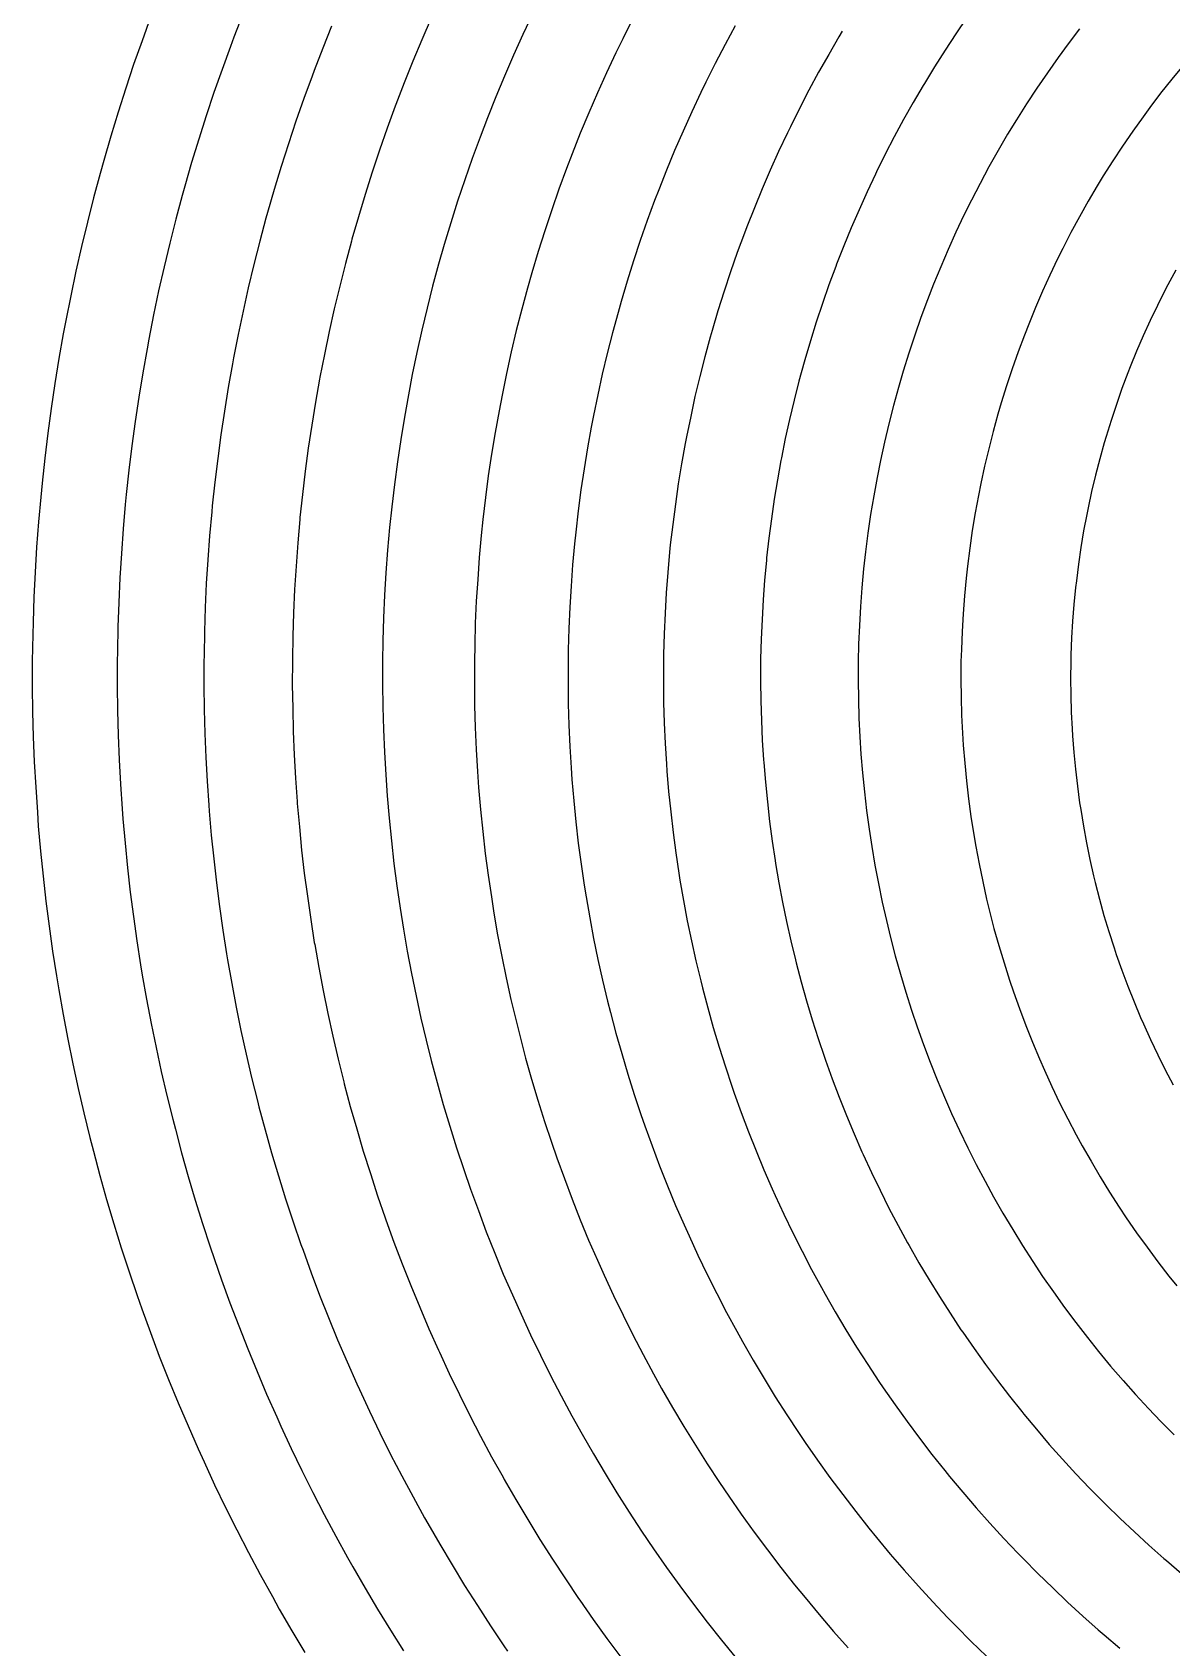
# Model space of a CAD drawing. Header units: inches. Extents: x -136 to 139, y -137 to 140.
# Drawn here: x -135.5 to -53.8, y -70.8 to 45.1 of the extents above; entities that cross this region are included whole.
import ezdxf

# ---------------------------------------------------------------- set-up
doc = ezdxf.new("R2010")
doc.units = ezdxf.units.IN
doc.header["$MEASUREMENT"] = 0
doc.linetypes.add('Continuous2', pattern=[0])
doc.layers.add('REV 6 Trace', color=1, linetype='Continuous')

msp = doc.modelspace()

# ---------------------------------------------------------------- linework, layer by layer
at = {"layer": 'REV 6 Trace', "color": 7, "linetype": 'Continuous2', "lineweight": -3}
for p, q in [((-120.4, 46.44), (-121.04, 44.8)), ((-99.62, 46.46), (-100.31, 44.99)), ((-127.02, 46.23), (-127.63, 44.54)), ((-114.03, 45.6), (-114.67, 44.01)), ((-106.89, 46.16), (-107.56, 44.62)), ((-92.44, 46.1), (-93.14, 44.69)), ((-85.08, 45.61), (-85.8, 44.27)), ((-77.39, 45.24), (-77.64, 44.82)), ((-68.45, 46.21), (-69.24, 45.05)), ((-60.37, 45.39), (-61.19, 44.32)), ((-127.63, 44.54), (-128.23, 42.84)), ((-121.28, 44.14), (-121.89, 42.49)), ((-121.04, 44.8), (-121.28, 44.14)), ((-107.56, 44.62), (-108.2, 43.08)), ((-100.31, 44.99), (-100.98, 43.5)), ((-93.14, 44.69), (-93.64, 43.67)), ((-85.8, 44.27), (-86.51, 42.92)), ((-77.64, 44.82), (-78.37, 43.56)), ((-69.24, 45.05), (-70.02, 43.87)), ((-61.19, 44.32), (-61.9, 43.34)), ((-114.67, 44.01), (-115.29, 42.4)), ((-108.2, 43.08), (-108.82, 41.53)), ((-100.98, 43.5), (-101.63, 42.01)), ((-93.64, 43.67), (-94.31, 42.24)), ((-86.51, 42.92), (-87.19, 41.56)), ((-78.37, 43.56), (-79.09, 42.28)), ((-70.02, 43.87), (-70.77, 42.68)), ((-61.9, 43.34), (-62.68, 42.25)), ((-128.23, 42.84), (-128.8, 41.13)), ((-121.89, 42.49), (-122.47, 40.83)), ((-115.43, 42.01), (-116.02, 40.4)), ((-115.29, 42.4), (-115.43, 42.01)), ((-101.63, 42.01), (-102.25, 40.51)), ((-94.31, 42.24), (-94.96, 40.8)), ((-79.09, 42.28), (-79.79, 40.99)), ((-70.77, 42.68), (-71.5, 41.48)), ((-62.68, 42.25), (-63.44, 41.13)), ((-53.76, 41.78), (-54.56, 40.77)), ((-52.95, 42.76), (-53.76, 41.78)), ((-128.8, 41.13), (-129.35, 39.41)), ((-122.47, 40.83), (-123.02, 39.16)), ((-108.82, 41.53), (-109.42, 39.97)), ((-94.96, 40.8), (-95.58, 39.36)), ((-87.54, 40.82), (-88.19, 39.44)), ((-87.19, 41.56), (-87.54, 40.82)), ((-79.79, 40.99), (-80.46, 39.68)), ((-71.59, 41.33), (-72.3, 40.12)), ((-71.5, 41.48), (-71.59, 41.33)), ((-63.44, 41.13), (-64.18, 40.01)), ((-54.56, 40.77), (-55.33, 39.76)), ((-129.35, 39.41), (-129.87, 37.69)), ((-116.02, 40.4), (-116.59, 38.78)), ((-109.46, 39.84), (-110.04, 38.27)), ((-109.42, 39.97), (-109.46, 39.84)), ((-102.25, 40.51), (-102.85, 39)), ((-88.19, 39.44), (-88.82, 38.06)), ((-80.46, 39.68), (-81.12, 38.37)), ((-72.3, 40.12), (-72.99, 38.89)), ((-64.18, 40.01), (-64.9, 38.87)), ((-55.33, 39.76), (-55.82, 39.09)), ((-123.02, 39.16), (-123.56, 37.48)), ((-116.59, 38.78), (-117.13, 37.15)), ((-110.04, 38.27), (-110.59, 36.69)), ((-102.85, 39), (-103.38, 37.63)), ((-95.58, 39.36), (-96.19, 37.9)), ((-81.12, 38.37), (-81.33, 37.93)), ((-72.99, 38.89), (-73.66, 37.65)), ((-64.9, 38.87), (-65.53, 37.83)), ((-55.82, 39.09), (-56.56, 38.05)), ((-129.87, 37.69), (-130.37, 35.96)), ((-123.56, 37.48), (-124.07, 35.8)), ((-117.13, 37.15), (-117.65, 35.52)), ((-103.38, 37.63), (-103.94, 36.1)), ((-96.19, 37.9), (-96.77, 36.44)), ((-88.82, 38.06), (-89.42, 36.66)), ((-81.33, 37.93), (-81.96, 36.6)), ((-73.66, 37.65), (-74.31, 36.4)), ((-65.53, 37.83), (-66.21, 36.67)), ((-56.56, 38.05), (-57.29, 36.99)), ((-130.37, 35.96), (-130.64, 35.01)), ((-110.59, 36.69), (-111.12, 35.11)), ((-103.94, 36.1), (-104.47, 34.57)), ((-96.77, 36.44), (-97.18, 35.37)), ((-89.42, 36.66), (-90, 35.25)), ((-81.96, 36.6), (-82.56, 35.26)), ((-74.31, 36.4), (-74.93, 35.14)), ((-66.21, 36.67), (-66.87, 35.5)), ((-57.29, 36.99), (-57.99, 35.92)), ((-130.64, 35.01), (-131.11, 33.27)), ((-124.07, 35.8), (-124.56, 34.11)), ((-117.65, 35.52), (-118.15, 33.87)), ((-111.12, 35.11), (-111.63, 33.51)), ((-97.18, 35.37), (-97.72, 33.89)), ((-90, 35.25), (-90.56, 33.84)), ((-82.56, 35.26), (-83.14, 33.91)), ((-75.01, 34.98), (-75.61, 33.7)), ((-74.93, 35.14), (-75.01, 34.98)), ((-66.87, 35.5), (-67.51, 34.31)), ((-58.67, 34.84), (-59.11, 34.13)), ((-57.99, 35.92), (-58.67, 34.84)), ((-124.56, 34.11), (-124.75, 33.43)), ((-118.15, 33.87), (-118.63, 32.22)), ((-104.47, 34.57), (-104.99, 33.03)), ((-97.72, 33.89), (-98.24, 32.4)), ((-90.56, 33.84), (-90.86, 33.07)), ((-83.14, 33.91), (-83.7, 32.56)), ((-75.61, 33.7), (-76.19, 32.42)), ((-67.51, 34.31), (-68.13, 33.11)), ((-59.11, 34.13), (-59.75, 33.02)), ((-131.11, 33.27), (-131.55, 31.52)), ((-124.75, 33.43), (-125.21, 31.73)), ((-111.63, 33.51), (-112.11, 31.91)), ((-104.99, 33.03), (-105.48, 31.48)), ((-90.86, 33.07), (-91.38, 31.64)), ((-83.7, 32.56), (-84.24, 31.19)), ((-68.13, 33.11), (-68.67, 32.02)), ((-59.75, 33.02), (-60.38, 31.91)), ((-131.55, 31.52), (-131.97, 29.77)), ((-125.21, 31.73), (-125.64, 30.02)), ((-118.74, 31.82), (-119.18, 30.16)), ((-118.63, 32.22), (-118.74, 31.82)), ((-112.11, 31.91), (-112.57, 30.3)), ((-105.48, 31.48), (-105.95, 29.92)), ((-98.24, 32.4), (-98.74, 30.91)), ((-91.38, 31.64), (-91.89, 30.2)), ((-76.19, 32.42), (-76.75, 31.12)), ((-68.67, 32.02), (-69.24, 30.8)), ((-60.38, 31.91), (-60.99, 30.78)), ((-119.18, 30.16), (-119.61, 28.49)), ((-112.61, 30.17), (-113.04, 28.56)), ((-112.57, 30.3), (-112.61, 30.17)), ((-98.74, 30.91), (-99.21, 29.41)), ((-91.89, 30.2), (-92.37, 28.76)), ((-84.42, 30.73), (-84.93, 29.35)), ((-84.24, 31.19), (-84.42, 30.73)), ((-76.75, 31.12), (-77.29, 29.82)), ((-69.24, 30.8), (-69.8, 29.57)), ((-60.99, 30.78), (-61.58, 29.64)), ((-131.97, 29.77), (-132.37, 28.01)), ((-125.64, 30.02), (-126.05, 28.31)), ((-105.95, 29.92), (-106.35, 28.5)), ((-99.21, 29.41), (-99.66, 27.9)), ((-84.93, 29.35), (-85.41, 27.96)), ((-77.29, 29.82), (-77.8, 28.51)), ((-69.8, 29.57), (-70.33, 28.33)), ((-61.58, 29.64), (-61.95, 28.89)), ((-132.37, 28.01), (-132.74, 26.25)), ((-126.05, 28.31), (-126.44, 26.59)), ((-119.61, 28.49), (-120.01, 26.82)), ((-113.04, 28.56), (-113.45, 26.94)), ((-106.35, 28.5), (-106.78, 26.93)), ((-99.66, 27.9), (-99.98, 26.79)), ((-92.37, 28.76), (-92.82, 27.3)), ((-85.41, 27.96), (-85.87, 26.57)), ((-77.86, 28.34), (-78.35, 27.02)), ((-77.8, 28.51), (-77.86, 28.34)), ((-70.33, 28.33), (-70.84, 27.08)), ((-61.95, 28.89), (-62.5, 27.73)), ((-53.46, 28.08), (-54.03, 27.02)), ((-120.01, 26.82), (-120.38, 25.15)), ((-113.45, 26.94), (-113.84, 25.31)), ((-106.78, 26.93), (-107.18, 25.35)), ((-99.98, 26.79), (-100.39, 25.27)), ((-92.82, 27.3), (-93.26, 25.84)), ((-78.35, 27.02), (-78.82, 25.69)), ((-70.84, 27.08), (-71.29, 25.95)), ((-62.5, 27.73), (-63.03, 26.57)), ((-54.03, 27.02), (-54.58, 25.95)), ((-132.74, 26.25), (-133.09, 24.48)), ((-126.44, 26.59), (-126.8, 24.87)), ((-93.26, 25.84), (-93.48, 25.05)), ((-85.87, 26.57), (-86.31, 25.17)), ((-78.82, 25.69), (-79.26, 24.35)), ((-71.29, 25.95), (-71.75, 24.68)), ((-63.03, 26.57), (-63.54, 25.39)), ((-54.78, 25.54), (-55.3, 24.46)), ((-54.58, 25.95), (-54.78, 25.54)), ((-133.09, 24.48), (-133.28, 23.5)), ((-126.8, 24.87), (-127.14, 23.14)), ((-120.38, 25.15), (-120.74, 23.46)), ((-113.84, 25.31), (-114.21, 23.68)), ((-107.18, 25.35), (-107.55, 23.77)), ((-100.39, 25.27), (-100.78, 23.74)), ((-93.48, 25.05), (-93.88, 23.58)), ((-86.31, 25.17), (-86.73, 23.76)), ((-79.26, 24.35), (-79.68, 23)), ((-71.75, 24.68), (-72.2, 23.41)), ((-63.54, 25.39), (-64.02, 24.2)), ((-55.3, 24.46), (-55.8, 23.36)), ((-133.28, 23.5), (-133.59, 21.73)), ((-120.74, 23.46), (-121.07, 21.78)), ((-114.21, 23.68), (-114.55, 22.04)), ((-107.55, 23.77), (-107.91, 22.18)), ((-100.78, 23.74), (-101.14, 22.21)), ((-93.88, 23.58), (-94.26, 22.1)), ((-86.87, 23.28), (-87.25, 21.86)), ((-86.73, 23.76), (-86.87, 23.28)), ((-72.2, 23.41), (-72.62, 22.13)), ((-64.33, 23.41), (-64.78, 22.21)), ((-64.02, 24.2), (-64.33, 23.41)), ((-55.8, 23.36), (-56.28, 22.26)), ((-127.27, 22.44), (-127.58, 20.71)), ((-127.14, 23.14), (-127.27, 22.44)), ((-114.55, 22.04), (-114.87, 20.4)), ((-107.91, 22.18), (-108.24, 20.59)), ((-101.14, 22.21), (-101.49, 20.67)), ((-94.26, 22.1), (-94.61, 20.62)), ((-79.68, 23), (-80.08, 21.65)), ((-72.62, 22.13), (-73.03, 20.84)), ((-64.78, 22.21), (-65.2, 21)), ((-56.28, 22.26), (-56.73, 21.14)), ((-133.59, 21.73), (-133.88, 19.95)), ((-121.15, 21.36), (-121.45, 19.67)), ((-121.07, 21.78), (-121.15, 21.36)), ((-87.25, 21.86), (-87.62, 20.44)), ((-80.13, 21.47), (-80.5, 20.11)), ((-80.08, 21.65), (-80.13, 21.47)), ((-65.2, 21), (-65.61, 19.79)), ((-56.73, 21.14), (-56.9, 20.71)), ((-133.88, 19.95), (-134.15, 18.16)), ((-127.58, 20.71), (-127.86, 18.97)), ((-114.89, 20.26), (-115.19, 18.61)), ((-114.87, 20.4), (-114.89, 20.26)), ((-108.24, 20.59), (-108.52, 19.14)), ((-101.49, 20.67), (-101.8, 19.12)), ((-94.61, 20.62), (-94.94, 19.13)), ((-87.62, 20.44), (-87.96, 19.01)), ((-80.5, 20.11), (-80.85, 18.74)), ((-73.03, 20.84), (-73.37, 19.66)), ((-65.61, 19.79), (-65.99, 18.56)), ((-56.9, 20.71), (-57.33, 19.58)), ((-127.86, 18.97), (-128.12, 17.23)), ((-121.45, 19.67), (-121.72, 17.97)), ((-115.19, 18.61), (-115.46, 16.96)), ((-108.52, 19.14), (-108.81, 17.53)), ((-101.8, 19.12), (-102.02, 17.99)), ((-94.94, 19.13), (-95.25, 17.64)), ((-87.96, 19.01), (-88.27, 17.57)), ((-80.85, 18.74), (-81.18, 17.37)), ((-73.37, 19.66), (-73.73, 18.36)), ((-65.99, 18.56), (-66.23, 17.75)), ((-57.33, 19.58), (-57.73, 18.45)), ((-134.15, 18.16), (-134.39, 16.38)), ((-121.72, 17.97), (-121.97, 16.27)), ((-108.81, 17.53), (-109.07, 15.93)), ((-102.02, 17.99), (-102.3, 16.44)), ((-95.25, 17.64), (-95.4, 16.82)), ((-88.27, 17.57), (-88.56, 16.13)), ((-73.73, 18.36), (-74.06, 17.05)), ((-66.23, 17.75), (-66.57, 16.51)), ((-57.73, 18.45), (-58.11, 17.3)), ((-134.39, 16.38), (-134.61, 14.59)), ((-128.12, 17.23), (-128.36, 15.48)), ((-121.97, 16.27), (-122.2, 14.57)), ((-115.46, 16.96), (-115.7, 15.31)), ((-102.3, 16.44), (-102.56, 14.88)), ((-95.4, 16.82), (-95.67, 15.32)), ((-81.18, 17.37), (-81.48, 15.99)), ((-74.06, 17.05), (-74.37, 15.74)), ((-66.57, 16.51), (-66.89, 15.27)), ((-58.11, 17.3), (-58.47, 16.15)), ((-128.36, 15.48), (-128.57, 13.73)), ((-115.7, 15.31), (-115.92, 13.65)), ((-109.07, 15.93), (-109.31, 14.32)), ((-95.67, 15.32), (-95.92, 13.82)), ((-88.66, 15.63), (-88.92, 14.19)), ((-88.56, 16.13), (-88.66, 15.63)), ((-81.48, 15.99), (-81.76, 14.61)), ((-74.37, 15.74), (-74.66, 14.42)), ((-66.89, 15.27), (-67.18, 14.02)), ((-58.6, 15.7), (-58.92, 14.54)), ((-58.47, 16.15), (-58.6, 15.7)), ((-134.61, 14.59), (-134.8, 12.8)), ((-122.2, 14.57), (-122.41, 12.86)), ((-109.31, 14.32), (-109.52, 12.71)), ((-102.56, 14.88), (-102.79, 13.32)), ((-88.92, 14.19), (-89.16, 12.74)), ((-81.79, 14.42), (-82.05, 13.03)), ((-81.76, 14.61), (-81.79, 14.42)), ((-74.66, 14.42), (-74.9, 13.21)), ((-67.18, 14.02), (-67.45, 12.76)), ((-58.92, 14.54), (-59.23, 13.37)), ((-134.8, 12.8), (-134.9, 11.8)), ((-128.57, 13.73), (-128.76, 11.98)), ((-122.41, 12.86), (-122.59, 11.16)), ((-115.92, 13.65), (-116.12, 11.98)), ((-102.79, 13.32), (-102.99, 11.76)), ((-95.92, 13.82), (-96.14, 12.31)), ((-82.05, 13.03), (-82.27, 11.64)), ((-74.9, 13.21), (-75.14, 11.88)), ((-67.45, 12.76), (-67.62, 11.92)), ((-59.23, 13.37), (-59.51, 12.2)), ((-134.9, 11.8), (-135.06, 10.01)), ((-128.76, 11.98), (-128.83, 11.27)), ((-116.12, 11.98), (-116.3, 10.32)), ((-109.52, 12.71), (-109.71, 11.09)), ((-102.99, 11.76), (-103.18, 10.19)), ((-96.14, 12.31), (-96.34, 10.8)), ((-89.16, 12.74), (-89.37, 11.28)), ((-82.27, 11.64), (-82.48, 10.24)), ((-75.14, 11.88), (-75.36, 10.54)), ((-67.62, 11.92), (-67.86, 10.66)), ((-59.51, 12.2), (-59.76, 11.02)), ((-128.83, 11.27), (-128.98, 9.52)), ((-122.63, 10.73), (-122.78, 9.02)), ((-122.59, 11.16), (-122.63, 10.73)), ((-109.71, 11.09), (-109.87, 9.61)), ((-96.34, 10.8), (-96.51, 9.28)), ((-89.37, 11.28), (-89.56, 9.82)), ((-75.36, 10.54), (-75.56, 9.21)), ((-67.86, 10.66), (-68.07, 9.4)), ((-59.85, 10.55), (-60.08, 9.37)), ((-59.76, 11.02), (-59.85, 10.55)), ((-135.06, 10.01), (-135.19, 8.21)), ((-128.98, 9.52), (-129.11, 7.76)), ((-116.31, 10.18), (-116.46, 8.51)), ((-116.3, 10.32), (-116.31, 10.18)), ((-109.87, 9.61), (-110.01, 7.99)), ((-103.18, 10.19), (-103.29, 9.04)), ((-96.51, 9.28), (-96.6, 8.45)), ((-89.56, 9.82), (-89.73, 8.36)), ((-82.48, 10.24), (-82.66, 8.84)), ((-68.07, 9.4), (-68.25, 8.12)), ((-60.08, 9.37), (-60.28, 8.18)), ((-135.19, 8.21), (-135.3, 6.41)), ((-122.78, 9.02), (-122.91, 7.3)), ((-116.46, 8.51), (-116.58, 6.84)), ((-103.29, 9.04), (-103.44, 7.47)), ((-96.6, 8.45), (-96.74, 6.93)), ((-89.73, 8.36), (-89.78, 7.85)), ((-82.66, 8.84), (-82.82, 7.44)), ((-75.56, 9.21), (-75.73, 7.87)), ((-68.25, 8.12), (-68.41, 6.85)), ((-60.28, 8.18), (-60.45, 6.98)), ((-129.11, 7.76), (-129.22, 6)), ((-122.91, 7.3), (-123.02, 5.59)), ((-110.01, 7.99), (-110.13, 6.37)), ((-103.44, 7.47), (-103.55, 5.89)), ((-89.78, 7.85), (-89.91, 6.39)), ((-82.84, 7.25), (-82.97, 5.84)), ((-82.82, 7.44), (-82.84, 7.25)), ((-75.73, 7.87), (-75.86, 6.64)), ((-60.45, 6.98), (-60.6, 5.78)), ((-135.3, 6.41), (-135.39, 4.61)), ((-129.22, 6), (-129.3, 4.24)), ((-116.58, 6.84), (-116.68, 5.17)), ((-110.13, 6.37), (-110.23, 4.75)), ((-103.55, 5.89), (-103.65, 4.32)), ((-96.74, 6.93), (-96.85, 5.41)), ((-89.91, 6.39), (-90.02, 4.92)), ((-82.97, 5.84), (-83.07, 4.43)), ((-75.86, 6.64), (-75.99, 5.29)), ((-68.51, 5.99), (-68.63, 4.72)), ((-68.41, 6.85), (-68.51, 5.99)), ((-123.02, 5.59), (-123.1, 3.87)), ((-116.68, 5.17), (-116.76, 3.5)), ((-110.23, 4.75), (-110.3, 3.12)), ((-96.85, 5.41), (-96.94, 3.89)), ((-90.02, 4.92), (-90.11, 3.46)), ((-75.99, 5.29), (-76.09, 3.94)), ((-68.63, 4.72), (-68.73, 3.43)), ((-60.66, 5.31), (-60.78, 4.1)), ((-60.6, 5.78), (-60.66, 5.31)), ((-135.39, 4.61), (-135.45, 2.81)), ((-129.3, 4.24), (-129.36, 2.48)), ((-123.1, 3.87), (-123.15, 2.15)), ((-116.76, 3.5), (-116.81, 1.82)), ((-103.65, 4.32), (-103.72, 2.74)), ((-96.94, 3.89), (-97.01, 2.36)), ((-83.07, 4.43), (-83.15, 3.02)), ((-76.09, 3.94), (-76.17, 2.59)), ((-60.78, 4.1), (-60.87, 2.9)), ((-135.45, 2.81), (-135.49, 1)), ((-129.36, 2.48), (-129.4, 0.72)), ((-110.3, 3.12), (-110.35, 1.49)), ((-103.72, 2.74), (-103.76, 1.16)), ((-97.01, 2.36), (-97.05, 0.84)), ((-90.11, 3.46), (-90.17, 1.99)), ((-83.15, 3.02), (-83.21, 1.61)), ((-76.17, 2.59), (-76.22, 1.24)), ((-68.73, 3.43), (-68.8, 2.15)), ((-60.87, 2.9), (-60.94, 1.69)), ((-123.15, 2.15), (-123.18, 0.43)), ((-116.81, 1.82), (-116.84, 0.15)), ((-110.35, 1.49), (-110.38, 0)), ((-103.76, 1.16), (-103.78, 0)), ((-90.17, 1.99), (-90.21, 0.51)), ((-83.21, 1.61), (-83.25, 0.2)), ((-76.22, 1.24), (-76.25, 0)), ((-68.8, 2.15), (-68.85, 0.87)), ((-60.94, 1.69), (-60.99, 0.48)), ((-135.49, 1), (-135.5, 0)), ((-135.5, 0), (-135.5, -1.8)), ((-129.4, 0.72), (-129.41, 0)), ((-129.41, 0), (-129.41, -1.76)), ((-123.18, 0.43), (-123.19, 0)), ((-116.84, 0.15), (-116.84, 0)), ((-97.06, 0), (-97.07, -1.53)), ((-97.05, 0.84), (-97.06, 0)), ((-90.21, 0.51), (-90.22, 0)), ((-90.22, 0), (-90.22, -1.47)), ((-83.25, 0), (-83.26, -1.41)), ((-83.25, 0.2), (-83.25, 0)), ((-76.25, 0), (-76.26, -1.35)), ((-68.88, 0), (-68.89, -1.29)), ((-68.85, 0.87), (-68.88, 0)), ((-61, 0), (-61.01, -1.21)), ((-60.99, 0.48), (-61, 0)), ((-123.19, 0), (-123.19, -1.72)), ((-116.84, 0), (-116.85, -1.67)), ((-110.38, 0), (-110.38, -1.63)), ((-103.78, 0), (-103.79, -1.58)), ((-135.5, -1.8), (-135.48, -3.61)), ((-129.41, -1.76), (-129.38, -3.52)), ((-123.19, -1.72), (-123.17, -3.44)), ((-116.85, -1.67), (-116.82, -3.35)), ((-110.38, -1.63), (-110.36, -3.25)), ((-103.79, -1.58), (-103.77, -3.16)), ((-97.07, -1.53), (-97.05, -3.05)), ((-90.22, -1.47), (-90.21, -2.94)), ((-83.26, -1.41), (-83.24, -2.83)), ((-76.26, -1.35), (-76.24, -2.7)), ((-68.89, -1.29), (-68.87, -2.57)), ((-61.01, -1.21), (-61, -2.42)), ((-123.17, -3.44), (-123.12, -5.16)), ((-116.82, -3.35), (-116.78, -5.02)), ((-110.36, -3.25), (-110.31, -4.88)), ((-103.77, -3.16), (-103.72, -4.73)), ((-97.05, -3.05), (-97.01, -4.58)), ((-90.21, -2.94), (-90.16, -4.41)), ((-83.24, -2.83), (-83.2, -4.24)), ((-76.24, -2.7), (-76.2, -4.06)), ((-68.87, -2.57), (-68.83, -3.86)), ((-61, -2.42), (-60.97, -3.63)), ((-135.48, -3.61), (-135.43, -5.41)), ((-129.38, -3.52), (-129.34, -5.29)), ((-97.01, -4.58), (-96.94, -6.1)), ((-90.16, -4.41), (-90.1, -5.88)), ((-83.2, -4.24), (-83.13, -5.65)), ((-76.2, -4.06), (-76.14, -5.41)), ((-68.83, -3.86), (-68.77, -5.14)), ((-60.97, -3.63), (-60.91, -4.84)), ((-135.43, -5.41), (-135.36, -7.21)), ((-129.34, -5.29), (-129.27, -7.05)), ((-123.12, -5.16), (-123.05, -6.88)), ((-116.78, -5.02), (-116.71, -6.7)), ((-110.31, -4.88), (-110.24, -6.51)), ((-103.72, -4.73), (-103.65, -6.31)), ((-83.13, -5.65), (-83.04, -7.06)), ((-76.14, -5.41), (-76.06, -6.65)), ((-68.77, -5.14), (-68.72, -6.01)), ((-60.91, -4.84), (-60.88, -5.33)), ((-60.88, -5.33), (-60.79, -6.53)), ((-123.05, -6.88), (-122.96, -8.59)), ((-116.71, -6.7), (-116.62, -8.37)), ((-110.24, -6.51), (-110.15, -8.13)), ((-103.65, -6.31), (-103.56, -7.89)), ((-96.94, -6.1), (-96.85, -7.63)), ((-90.1, -5.88), (-90.01, -7.35)), ((-76.06, -6.65), (-75.95, -8)), ((-68.72, -6.01), (-68.61, -7.29)), ((-60.79, -6.53), (-60.67, -7.74)), ((-135.36, -7.21), (-135.26, -9.01)), ((-129.27, -7.05), (-129.17, -8.81)), ((-103.56, -7.89), (-103.48, -9.05)), ((-96.85, -7.63), (-96.79, -8.47)), ((-90.01, -7.35), (-89.97, -7.87)), ((-89.97, -7.87), (-89.85, -9.34)), ((-83.04, -7.06), (-83.03, -7.26)), ((-83.03, -7.26), (-82.91, -8.67)), ((-75.95, -8), (-75.81, -9.35)), ((-68.61, -7.29), (-68.49, -8.57)), ((-60.67, -7.74), (-60.53, -8.94)), ((-135.26, -9.01), (-135.14, -10.81)), ((-129.17, -8.81), (-129.05, -10.57)), ((-122.96, -8.59), (-122.84, -10.31)), ((-116.62, -8.37), (-116.5, -10.04)), ((-110.15, -8.13), (-110.04, -9.63)), ((-103.48, -9.05), (-103.34, -10.63)), ((-96.79, -8.47), (-96.66, -9.99)), ((-82.91, -8.67), (-82.77, -10.08)), ((-68.49, -8.57), (-68.34, -9.85)), ((-60.53, -8.94), (-60.37, -10.14)), ((-122.84, -10.31), (-122.81, -10.74)), ((-116.5, -10.04), (-116.49, -10.19)), ((-116.49, -10.19), (-116.34, -11.86)), ((-110.04, -9.63), (-109.91, -11.25)), ((-96.66, -9.99), (-96.51, -11.51)), ((-89.85, -9.34), (-89.7, -10.8)), ((-82.77, -10.08), (-82.61, -11.49)), ((-75.81, -9.35), (-75.65, -10.69)), ((-68.34, -9.85), (-68.17, -11.13)), ((-60.37, -10.14), (-60.29, -10.63)), ((-135.14, -10.81), (-135.07, -11.82)), ((-129.05, -10.57), (-129, -11.29)), ((-129, -11.29), (-128.85, -13.04)), ((-122.81, -10.74), (-122.66, -12.46)), ((-109.91, -11.25), (-109.74, -12.87)), ((-103.34, -10.63), (-103.19, -12.2)), ((-96.51, -11.51), (-96.33, -13.03)), ((-89.7, -10.8), (-89.53, -12.27)), ((-82.61, -11.49), (-82.42, -12.89)), ((-75.65, -10.69), (-75.47, -12.04)), ((-68.17, -11.13), (-68.03, -12)), ((-60.29, -10.63), (-60.09, -11.83)), ((-135.07, -11.82), (-134.91, -13.61)), ((-122.66, -12.46), (-122.49, -14.17)), ((-116.34, -11.86), (-116.18, -13.53)), ((-103.19, -12.2), (-103.01, -13.77)), ((-89.53, -12.27), (-89.34, -13.73)), ((-75.47, -12.04), (-75.28, -13.27)), ((-68.03, -12), (-67.82, -13.27)), ((-60.09, -11.83), (-59.87, -13.02)), ((-134.91, -13.61), (-134.73, -15.41)), ((-128.85, -13.04), (-128.67, -14.8)), ((-116.18, -13.53), (-115.99, -15.19)), ((-109.74, -12.87), (-109.56, -14.49)), ((-103.01, -13.77), (-102.8, -15.33)), ((-96.33, -13.03), (-96.13, -14.54)), ((-89.34, -13.73), (-89.12, -15.18)), ((-82.42, -12.89), (-82.21, -14.29)), ((-75.28, -13.27), (-75.06, -14.61)), ((-67.82, -13.27), (-67.58, -14.53)), ((-59.87, -13.02), (-59.63, -14.21)), ((-128.67, -14.8), (-128.47, -16.55)), ((-122.49, -14.17), (-122.29, -15.88)), ((-109.56, -14.49), (-109.35, -16.1)), ((-96.13, -14.54), (-95.91, -16.05)), ((-82.21, -14.29), (-82.18, -14.49)), ((-82.18, -14.49), (-81.94, -15.88)), ((-75.06, -14.61), (-74.8, -15.94)), ((-67.58, -14.53), (-67.32, -15.79)), ((-59.63, -14.21), (-59.36, -15.39)), ((-134.73, -15.41), (-134.53, -17.2)), ((-122.29, -15.88), (-122.07, -17.58)), ((-115.99, -15.19), (-115.77, -16.85)), ((-109.35, -16.1), (-109.11, -17.71)), ((-102.8, -15.33), (-102.57, -16.89)), ((-95.91, -16.05), (-95.77, -16.89)), ((-89.12, -15.18), (-89.04, -15.7)), ((-89.04, -15.7), (-88.79, -17.15)), ((-81.94, -15.88), (-81.68, -17.27)), ((-74.8, -15.94), (-74.53, -17.27)), ((-67.32, -15.79), (-67.04, -17.05)), ((-59.36, -15.39), (-59.24, -15.87)), ((-59.24, -15.87), (-58.94, -17.05)), ((-134.53, -17.2), (-134.3, -18.99)), ((-128.47, -16.55), (-128.25, -18.3)), ((-115.77, -16.85), (-115.53, -18.51)), ((-102.57, -16.89), (-102.39, -18.05)), ((-95.77, -16.89), (-95.51, -18.39)), ((-88.79, -17.15), (-88.51, -18.6)), ((-81.68, -17.27), (-81.39, -18.66)), ((-74.53, -17.27), (-74.23, -18.59)), ((-67.04, -17.05), (-66.83, -17.91)), ((-58.94, -17.05), (-58.62, -18.22)), ((-128.25, -18.3), (-128, -20.04)), ((-122.07, -17.58), (-121.83, -19.29)), ((-115.53, -18.51), (-115.27, -20.17)), ((-109.11, -17.71), (-108.88, -19.2)), ((-102.39, -18.05), (-102.12, -19.61)), ((-95.51, -18.39), (-95.23, -19.89)), ((-66.83, -17.91), (-66.51, -19.15)), ((-58.62, -18.22), (-58.27, -19.38)), ((-134.3, -18.99), (-134.05, -20.78)), ((-121.83, -19.29), (-121.56, -20.99)), ((-108.88, -19.2), (-108.6, -20.8)), ((-102.12, -19.61), (-101.82, -21.16)), ((-88.51, -18.6), (-88.22, -20.04)), ((-81.39, -18.66), (-81.08, -20.04)), ((-74.23, -18.59), (-73.93, -19.81)), ((-66.51, -19.15), (-66.16, -20.39)), ((-58.27, -19.38), (-57.9, -20.54)), ((-134.05, -20.78), (-133.77, -22.56)), ((-128, -20.04), (-127.73, -21.78)), ((-115.27, -20.17), (-115.24, -20.32)), ((-115.24, -20.32), (-114.95, -21.97)), ((-108.6, -20.8), (-108.29, -22.4)), ((-95.23, -19.89), (-94.92, -21.39)), ((-88.22, -20.04), (-87.89, -21.48)), ((-81.08, -20.04), (-80.75, -21.42)), ((-73.93, -19.81), (-73.59, -21.12)), ((-66.16, -20.39), (-65.79, -21.63)), ((-57.9, -20.54), (-57.74, -21.02)), ((-127.73, -21.78), (-127.61, -22.5)), ((-121.56, -20.99), (-121.49, -21.42)), ((-121.49, -21.42), (-121.19, -23.12)), ((-114.95, -21.97), (-114.64, -23.62)), ((-101.82, -21.16), (-101.5, -22.71)), ((-94.92, -21.39), (-94.59, -22.88)), ((-87.89, -21.48), (-87.55, -22.91)), ((-80.75, -21.42), (-80.7, -21.62)), ((-80.7, -21.62), (-80.34, -22.99)), ((-73.59, -21.12), (-73.22, -22.43)), ((-65.79, -21.63), (-65.4, -22.86)), ((-57.74, -21.02), (-57.34, -22.16)), ((-133.77, -22.56), (-133.61, -23.56)), ((-127.61, -22.5), (-127.3, -24.24)), ((-121.19, -23.12), (-120.87, -24.81)), ((-108.29, -22.4), (-107.97, -24)), ((-101.5, -22.71), (-101.16, -24.25)), ((-94.59, -22.88), (-94.23, -24.37)), ((-87.55, -22.91), (-87.42, -23.42)), ((-80.34, -22.99), (-79.95, -24.35)), ((-73.22, -22.43), (-72.83, -23.72)), ((-65.4, -22.86), (-65.11, -23.7)), ((-57.34, -22.16), (-56.91, -23.3)), ((-133.61, -23.56), (-133.29, -25.33)), ((-127.3, -24.24), (-126.97, -25.97)), ((-114.64, -23.62), (-114.31, -25.26)), ((-107.97, -24), (-107.62, -25.59)), ((-101.16, -24.25), (-100.8, -25.79)), ((-87.42, -23.42), (-87.05, -24.85)), ((-72.83, -23.72), (-72.42, -25.02)), ((-65.11, -23.7), (-64.68, -24.91)), ((-56.91, -23.3), (-56.46, -24.43)), ((-133.29, -25.33), (-132.96, -27.11)), ((-120.87, -24.81), (-120.53, -26.49)), ((-114.31, -25.26), (-113.95, -26.9)), ((-94.23, -24.37), (-94.03, -25.19)), ((-94.03, -25.19), (-93.64, -26.67)), ((-87.05, -24.85), (-86.65, -26.27)), ((-79.95, -24.35), (-79.55, -25.71)), ((-72.42, -25.02), (-72.02, -26.21)), ((-64.68, -24.91), (-64.23, -26.12)), ((-56.46, -24.43), (-55.99, -25.55)), ((-126.97, -25.97), (-126.62, -27.7)), ((-120.53, -26.49), (-120.16, -28.17)), ((-107.62, -25.59), (-107.24, -27.18)), ((-100.8, -25.79), (-100.51, -26.93)), ((-86.65, -26.27), (-86.22, -27.68)), ((-79.55, -25.71), (-79.12, -27.06)), ((-72.02, -26.21), (-71.56, -27.49)), ((-64.23, -26.12), (-63.75, -27.32)), ((-55.99, -25.55), (-55.79, -26.01)), ((-55.79, -26.01), (-55.29, -27.12)), ((-132.96, -27.11), (-132.6, -28.88)), ((-126.62, -27.7), (-126.25, -29.42)), ((-113.95, -26.9), (-113.56, -28.53)), ((-107.24, -27.18), (-106.88, -28.64)), ((-100.51, -26.93), (-100.11, -28.46)), ((-93.64, -26.67), (-93.22, -28.14)), ((-86.22, -27.68), (-85.78, -29.09)), ((-79.12, -27.06), (-78.67, -28.4)), ((-71.56, -27.49), (-71.08, -28.76)), ((-63.75, -27.32), (-63.25, -28.51)), ((-55.29, -27.12), (-54.76, -28.22)), ((-132.6, -28.88), (-132.21, -30.64)), ((-120.16, -28.17), (-119.77, -29.85)), ((-113.56, -28.53), (-113.16, -30.16)), ((-106.88, -28.64), (-106.46, -30.21)), ((-100.11, -28.46), (-99.68, -29.98)), ((-93.22, -28.14), (-92.78, -29.61)), ((-78.67, -28.4), (-78.59, -28.61)), ((-78.59, -28.61), (-78.12, -29.94)), ((-71.08, -28.76), (-70.58, -30.02)), ((-63.25, -28.51), (-62.89, -29.33)), ((-54.76, -28.22), (-54.22, -29.31)), ((-126.25, -29.42), (-125.85, -31.14)), ((-119.77, -29.85), (-119.35, -31.52)), ((-99.68, -29.98), (-99.23, -31.49)), ((-92.78, -29.61), (-92.32, -31.07)), ((-85.78, -29.09), (-85.31, -30.48)), ((-78.12, -29.94), (-77.62, -31.26)), ((-70.58, -30.02), (-70.06, -31.27)), ((-62.89, -29.33), (-62.36, -30.5)), ((-54.22, -29.31), (-53.65, -30.38)), ((-132.21, -30.64), (-131.81, -32.4)), ((-125.85, -31.14), (-125.42, -32.85)), ((-113.16, -30.16), (-113.12, -30.31)), ((-113.12, -30.31), (-112.69, -31.93)), ((-106.46, -30.21), (-106.02, -31.78)), ((-92.32, -31.07), (-91.84, -32.52)), ((-85.31, -30.48), (-85.14, -30.99)), ((-85.14, -30.99), (-84.64, -32.37)), ((-77.62, -31.26), (-77.09, -32.58)), ((-70.06, -31.27), (-69.55, -32.43)), ((-62.36, -30.5), (-61.8, -31.67)), ((-131.81, -32.4), (-131.38, -34.15)), ((-119.35, -31.52), (-119.24, -31.95)), ((-119.24, -31.95), (-118.8, -33.61)), ((-112.69, -31.93), (-112.23, -33.54)), ((-106.02, -31.78), (-105.55, -33.34)), ((-99.23, -31.49), (-98.75, -33)), ((-84.64, -32.37), (-84.12, -33.75)), ((-69.55, -32.43), (-68.98, -33.66)), ((-61.8, -31.67), (-61.22, -32.82)), ((-125.42, -32.85), (-125.24, -33.56)), ((-125.24, -33.56), (-124.79, -35.26)), ((-118.8, -33.61), (-118.33, -35.27)), ((-112.23, -33.54), (-111.76, -35.15)), ((-105.55, -33.34), (-105.06, -34.9)), ((-98.75, -33), (-98.26, -34.5)), ((-91.84, -32.52), (-91.56, -33.33)), ((-91.56, -33.33), (-91.04, -34.76)), ((-77.09, -32.58), (-76.55, -33.89)), ((-61.22, -32.82), (-60.62, -33.96)), ((-131.38, -34.15), (-131.12, -35.13)), ((-98.26, -34.5), (-97.87, -35.62)), ((-91.04, -34.76), (-90.5, -36.19)), ((-84.12, -33.75), (-83.57, -35.12)), ((-76.55, -33.89), (-75.98, -35.19)), ((-68.98, -33.66), (-68.39, -34.89)), ((-60.62, -33.96), (-60.19, -34.75)), ((-60.19, -34.75), (-59.55, -35.87)), ((-131.12, -35.13), (-130.66, -36.88)), ((-124.79, -35.26), (-124.31, -36.96)), ((-118.33, -35.27), (-117.84, -36.92)), ((-111.76, -35.15), (-111.25, -36.75)), ((-105.06, -34.9), (-104.55, -36.45)), ((-97.87, -35.62), (-97.33, -37.11)), ((-83.57, -35.12), (-83.01, -36.49)), ((-75.98, -35.19), (-75.89, -35.39)), ((-75.89, -35.39), (-75.3, -36.68)), ((-68.39, -34.89), (-67.78, -36.1)), ((-59.55, -35.87), (-58.89, -36.98)), ((-130.66, -36.88), (-130.17, -38.62)), ((-124.31, -36.96), (-123.81, -38.65)), ((-117.84, -36.92), (-117.33, -38.56)), ((-111.25, -36.75), (-110.73, -38.34)), ((-104.55, -36.45), (-104.06, -37.87)), ((-90.5, -36.19), (-89.94, -37.62)), ((-83.01, -36.49), (-82.42, -37.84)), ((-75.3, -36.68), (-74.68, -37.95)), ((-67.78, -36.1), (-67.15, -37.3)), ((-58.89, -36.98), (-58.22, -38.08)), ((-104.06, -37.87), (-103.5, -39.41)), ((-97.33, -37.11), (-96.77, -38.59)), ((-89.94, -37.62), (-89.35, -39.03)), ((-82.42, -37.84), (-82.2, -38.33)), ((-74.68, -37.95), (-74.05, -39.22)), ((-67.15, -37.3), (-66.54, -38.42)), ((-58.22, -38.08), (-57.52, -39.17)), ((-130.17, -38.62), (-129.66, -40.35)), ((-123.81, -38.65), (-123.28, -40.34)), ((-117.33, -38.56), (-116.79, -40.2)), ((-110.73, -38.34), (-110.18, -39.93)), ((-103.5, -39.41), (-102.93, -40.93)), ((-96.77, -38.59), (-96.19, -40.06)), ((-89.35, -39.03), (-88.74, -40.43)), ((-82.2, -38.33), (-81.58, -39.67)), ((-74.05, -39.22), (-73.39, -40.48)), ((-66.54, -38.42), (-65.87, -39.6)), ((-57.52, -39.17), (-57.02, -39.92)), ((-129.66, -40.35), (-129.12, -42.07)), ((-123.28, -40.34), (-122.74, -42.01)), ((-116.79, -40.2), (-116.23, -41.83)), ((-110.18, -39.93), (-110.13, -40.08)), ((-110.13, -40.08), (-109.56, -41.66)), ((-96.19, -40.06), (-95.59, -41.52)), ((-88.74, -40.43), (-88.39, -41.22)), ((-81.58, -39.67), (-80.94, -41)), ((-73.39, -40.48), (-72.71, -41.72)), ((-65.87, -39.6), (-65.17, -40.76)), ((-57.02, -39.92), (-56.28, -40.99)), ((-109.56, -41.66), (-108.97, -43.23)), ((-102.93, -40.93), (-102.33, -42.45)), ((-95.59, -41.52), (-94.96, -42.97)), ((-88.39, -41.22), (-87.75, -42.61)), ((-80.94, -41), (-80.28, -42.32)), ((-72.71, -41.72), (-72.6, -41.92)), ((-65.17, -40.76), (-64.46, -41.92)), ((-56.28, -40.99), (-55.53, -42.04)), ((-129.12, -42.07), (-128.56, -43.79)), ((-122.74, -42.01), (-122.17, -43.68)), ((-116.23, -41.83), (-116.08, -42.25)), ((-116.08, -42.25), (-115.5, -43.87)), ((-102.33, -42.45), (-101.71, -43.96)), ((-87.75, -42.61), (-87.09, -43.99)), ((-80.28, -42.32), (-79.6, -43.63)), ((-72.6, -41.92), (-71.9, -43.15)), ((-64.46, -41.92), (-63.73, -43.06)), ((-55.53, -42.04), (-54.76, -43.08)), ((-128.56, -43.79), (-127.98, -45.5)), ((-122.17, -43.68), (-121.92, -44.38)), ((-115.5, -43.87), (-114.89, -45.48)), ((-108.97, -43.23), (-108.35, -44.79)), ((-101.71, -43.96), (-101.06, -45.45)), ((-94.96, -42.97), (-94.47, -44.05)), ((-87.09, -43.99), (-86.4, -45.35)), ((-79.6, -43.63), (-78.89, -44.92)), ((-71.9, -43.15), (-71.17, -44.37)), ((-63.73, -43.06), (-63.02, -44.13)), ((-54.76, -43.08), (-53.97, -44.1)), ((-121.92, -44.38), (-121.32, -46.03)), ((-108.35, -44.79), (-107.71, -46.34)), ((-94.47, -44.05), (-93.81, -45.49)), ((-78.89, -44.92), (-78.63, -45.4)), ((-71.17, -44.37), (-70.43, -45.58)), ((-63.02, -44.13), (-62.25, -45.24)), ((-53.97, -44.1), (-53.4, -44.81)), ((-127.98, -45.5), (-127.64, -46.46)), ((-121.32, -46.03), (-120.69, -47.68)), ((-114.89, -45.48), (-114.26, -47.08)), ((-107.71, -46.34), (-107.05, -47.88)), ((-101.06, -45.45), (-100.44, -46.84)), ((-93.81, -45.49), (-93.12, -46.91)), ((-86.4, -45.35), (-85.69, -46.71)), ((-78.63, -45.4), (-77.9, -46.68)), ((-70.43, -45.58), (-69.66, -46.77)), ((-62.25, -45.24), (-61.45, -46.35)), ((-61.45, -46.35), (-60.64, -47.44)), ((-127.64, -46.46), (-127.02, -48.15)), ((-114.26, -47.08), (-113.6, -48.67)), ((-100.44, -46.84), (-99.76, -48.32)), ((-93.12, -46.91), (-92.42, -48.33)), ((-85.69, -46.71), (-84.97, -48.06)), ((-77.9, -46.68), (-77.14, -47.95)), ((-69.66, -46.77), (-68.88, -47.95)), ((-60.64, -47.44), (-59.81, -48.51)), ((-127.02, -48.15), (-126.39, -49.84)), ((-120.69, -47.68), (-120.05, -49.33)), ((-113.6, -48.67), (-112.92, -50.26)), ((-107.05, -47.88), (-106.37, -49.41)), ((-99.76, -48.32), (-99.05, -49.79)), ((-92.42, -48.33), (-91.69, -49.73)), ((-84.97, -48.06), (-84.55, -48.81)), ((-77.14, -47.95), (-76.37, -49.2)), ((-68.88, -47.95), (-68.75, -48.14)), ((-68.75, -48.14), (-67.94, -49.31)), ((-59.81, -48.51), (-59.01, -49.51)), ((-126.39, -49.84), (-125.72, -51.52)), ((-120.05, -49.33), (-119.38, -50.96)), ((-106.37, -49.41), (-106.3, -49.57)), ((-106.3, -49.57), (-105.59, -51.09)), ((-99.05, -49.79), (-98.32, -51.24)), ((-91.69, -49.73), (-90.93, -51.13)), ((-84.55, -48.81), (-83.78, -50.14)), ((-76.37, -49.2), (-75.57, -50.45)), ((-67.94, -49.31), (-67.12, -50.46)), ((-59.01, -49.51), (-58.14, -50.56)), ((-119.38, -50.96), (-118.69, -52.58)), ((-112.92, -50.26), (-112.23, -51.83)), ((-83.78, -50.14), (-83, -51.46)), ((-75.57, -50.45), (-74.76, -51.68)), ((-67.12, -50.46), (-66.27, -51.6)), ((-58.14, -50.56), (-57.25, -51.59)), ((-125.72, -51.52), (-125.04, -53.19)), ((-112.23, -51.83), (-112.04, -52.24)), ((-105.59, -51.09), (-104.86, -52.6)), ((-98.32, -51.24), (-97.57, -52.69)), ((-90.93, -51.13), (-90.36, -52.17)), ((-83, -51.46), (-82.2, -52.76)), ((-74.76, -51.68), (-74.45, -52.13)), ((-74.45, -52.13), (-73.61, -53.34)), ((-66.27, -51.6), (-65.4, -52.72)), ((-57.25, -51.59), (-56.35, -52.61)), ((-125.04, -53.19), (-124.33, -54.86)), ((-118.69, -52.58), (-117.97, -54.2)), ((-112.04, -52.24), (-111.31, -53.81)), ((-104.86, -52.6), (-104.11, -54.1)), ((-97.57, -52.69), (-96.8, -54.13)), ((-90.36, -52.17), (-89.57, -53.54)), ((-82.2, -52.76), (-81.38, -54.05)), ((-65.4, -52.72), (-64.52, -53.83)), ((-56.35, -52.61), (-55.43, -53.6)), ((-117.97, -54.2), (-117.67, -54.87)), ((-111.31, -53.81), (-110.57, -55.36)), ((-104.11, -54.1), (-103.34, -55.59)), ((-96.8, -54.13), (-96.06, -55.46)), ((-89.57, -53.54), (-88.76, -54.9)), ((-81.38, -54.05), (-80.53, -55.33)), ((-73.61, -53.34), (-72.75, -54.54)), ((-64.52, -53.83), (-64.37, -54.01)), ((-64.37, -54.01), (-63.46, -55.1)), ((-55.43, -53.6), (-54.54, -54.54)), ((-124.33, -54.86), (-123.6, -56.51)), ((-117.67, -54.87), (-116.92, -56.47)), ((-110.57, -55.36), (-109.8, -56.9)), ((-103.34, -55.59), (-102.55, -57.07)), ((-96.06, -55.46), (-95.24, -56.87)), ((-88.76, -54.9), (-87.93, -56.25)), ((-80.53, -55.33), (-80.05, -56.05)), ((-72.75, -54.54), (-71.86, -55.73)), ((-63.46, -55.1), (-62.54, -56.18)), ((-54.54, -54.54), (-53.58, -55.5)), ((-123.6, -56.51), (-123.18, -57.44)), ((-116.92, -56.47), (-116.16, -58.06)), ((-87.93, -56.25), (-87.08, -57.58)), ((-80.05, -56.05), (-79.17, -57.31)), ((-71.86, -55.73), (-70.96, -56.9)), ((-62.54, -56.18), (-61.59, -57.24)), ((-123.18, -57.44), (-122.42, -59.08)), ((-109.8, -56.9), (-109, -58.43)), ((-102.55, -57.07), (-101.73, -58.54)), ((-95.24, -56.87), (-94.41, -58.27)), ((-87.08, -57.58), (-86.21, -58.91)), ((-79.17, -57.31), (-78.28, -58.55)), ((-70.96, -56.9), (-70.04, -58.06)), ((-61.59, -57.24), (-60.63, -58.29)), ((-122.42, -59.08), (-121.64, -60.7)), ((-116.16, -58.06), (-115.37, -59.64)), ((-109, -58.43), (-108.19, -59.95)), ((-101.73, -58.54), (-101.65, -58.69)), ((-101.65, -58.69), (-100.81, -60.14)), ((-94.41, -58.27), (-93.56, -59.67)), ((-86.21, -58.91), (-85.54, -59.9)), ((-78.28, -58.55), (-77.36, -59.78)), ((-70.04, -58.06), (-69.7, -58.48)), ((-69.7, -58.48), (-68.75, -59.62)), ((-60.63, -58.29), (-59.65, -59.32)), ((-115.37, -59.64), (-114.56, -61.21)), ((-108.19, -59.95), (-107.36, -61.46)), ((-100.81, -60.14), (-99.96, -61.58)), ((-93.56, -59.67), (-92.68, -61.04)), ((-85.54, -59.9), (-84.64, -61.19)), ((-77.36, -59.78), (-76.43, -60.99)), ((-68.75, -59.62), (-67.79, -60.74)), ((-59.65, -59.32), (-59.49, -59.49)), ((-59.49, -59.49), (-58.49, -60.49)), ((-121.64, -60.7), (-120.83, -62.32)), ((-114.56, -61.21), (-113.73, -62.77)), ((-92.68, -61.04), (-91.79, -62.41)), ((-84.64, -61.19), (-83.71, -62.48)), ((-76.43, -60.99), (-75.48, -62.19)), ((-67.79, -60.74), (-66.81, -61.84)), ((-58.49, -60.49), (-57.47, -61.49)), ((-120.83, -62.32), (-120, -63.93)), ((-107.36, -61.46), (-107.13, -61.85)), ((-107.13, -61.85), (-106.27, -63.35)), ((-99.96, -61.58), (-99.08, -63.01)), ((-91.79, -62.41), (-90.93, -63.67)), ((-83.71, -62.48), (-82.77, -63.75)), ((-75.48, -62.19), (-74.93, -62.87)), ((-66.81, -61.84), (-65.81, -62.93)), ((-57.47, -61.49), (-56.44, -62.46)), ((-56.44, -62.46), (-55.39, -63.42)), ((-113.73, -62.77), (-112.88, -64.31)), ((-106.27, -63.35), (-105.39, -64.83)), ((-99.08, -63.01), (-98.18, -64.43)), ((-90.93, -63.67), (-90, -65.01)), ((-82.77, -63.75), (-81.8, -65.01)), ((-74.93, -62.87), (-73.95, -64.05)), ((-65.81, -62.93), (-64.79, -64)), ((-55.39, -63.42), (-54.32, -64.36)), ((-120, -63.93), (-119.15, -65.52)), ((-112.88, -64.31), (-112.51, -64.96)), ((-105.39, -64.83), (-104.49, -66.3)), ((-98.18, -64.43), (-97.26, -65.84)), ((-73.95, -64.05), (-72.95, -65.21)), ((-64.79, -64), (-64.4, -64.4)), ((-64.4, -64.4), (-63.36, -65.45)), ((-54.32, -64.36), (-54.14, -64.52)), ((-54.14, -64.52), (-53.05, -65.44)), ((-119.15, -65.52), (-118.28, -67.1)), ((-112.51, -64.96), (-111.63, -66.49)), ((-97.26, -65.84), (-96.32, -67.23)), ((-90, -65.01), (-89.05, -66.33)), ((-81.8, -65.01), (-80.82, -66.25)), ((-72.95, -65.21), (-71.93, -66.36)), ((-63.36, -65.45), (-62.3, -66.48)), ((-118.28, -67.1), (-117.78, -68)), ((-111.63, -66.49), (-110.73, -68.01)), ((-104.49, -66.3), (-103.57, -67.75)), ((-96.32, -67.23), (-96.22, -67.37)), ((-89.05, -66.33), (-88.07, -67.65)), ((-80.82, -66.25), (-80.06, -67.18)), ((-80.06, -67.18), (-79.05, -68.4)), ((-71.93, -66.36), (-70.89, -67.49)), ((-62.3, -66.48), (-61.23, -67.5)), ((-117.78, -68), (-116.88, -69.56)), ((-110.73, -68.01), (-109.8, -69.51)), ((-103.57, -67.75), (-102.63, -69.2)), ((-96.22, -67.37), (-95.26, -68.75)), ((-88.07, -67.65), (-87.08, -68.94)), ((-70.89, -67.49), (-69.84, -68.6)), ((-61.23, -67.5), (-60.14, -68.5)), ((-109.8, -69.51), (-108.86, -71)), ((-102.63, -69.2), (-101.67, -70.63)), ((-95.26, -68.75), (-94.28, -70.11)), ((-87.08, -68.94), (-86.07, -70.22)), ((-79.05, -68.4), (-78.02, -69.6)), ((-69.84, -68.6), (-69.23, -69.23)), ((-69.23, -69.23), (-68.15, -70.32)), ((-60.14, -68.5), (-59.03, -69.48)), ((-59.03, -69.48), (-58.61, -69.84)), ((-116.88, -69.56), (-115.95, -71.12)), ((-101.67, -70.63), (-101.41, -71.01)), ((-94.28, -70.11), (-93.28, -71.46)), ((-86.07, -70.22), (-85.11, -71.41)), ((-78.02, -69.6), (-76.97, -70.78)), ((-68.15, -70.32), (-67.05, -71.39)), ((-58.61, -69.84), (-57.48, -70.8))]:
    msp.add_line(p, q, dxfattribs=at)

doc.saveas('drawing.dxf')
